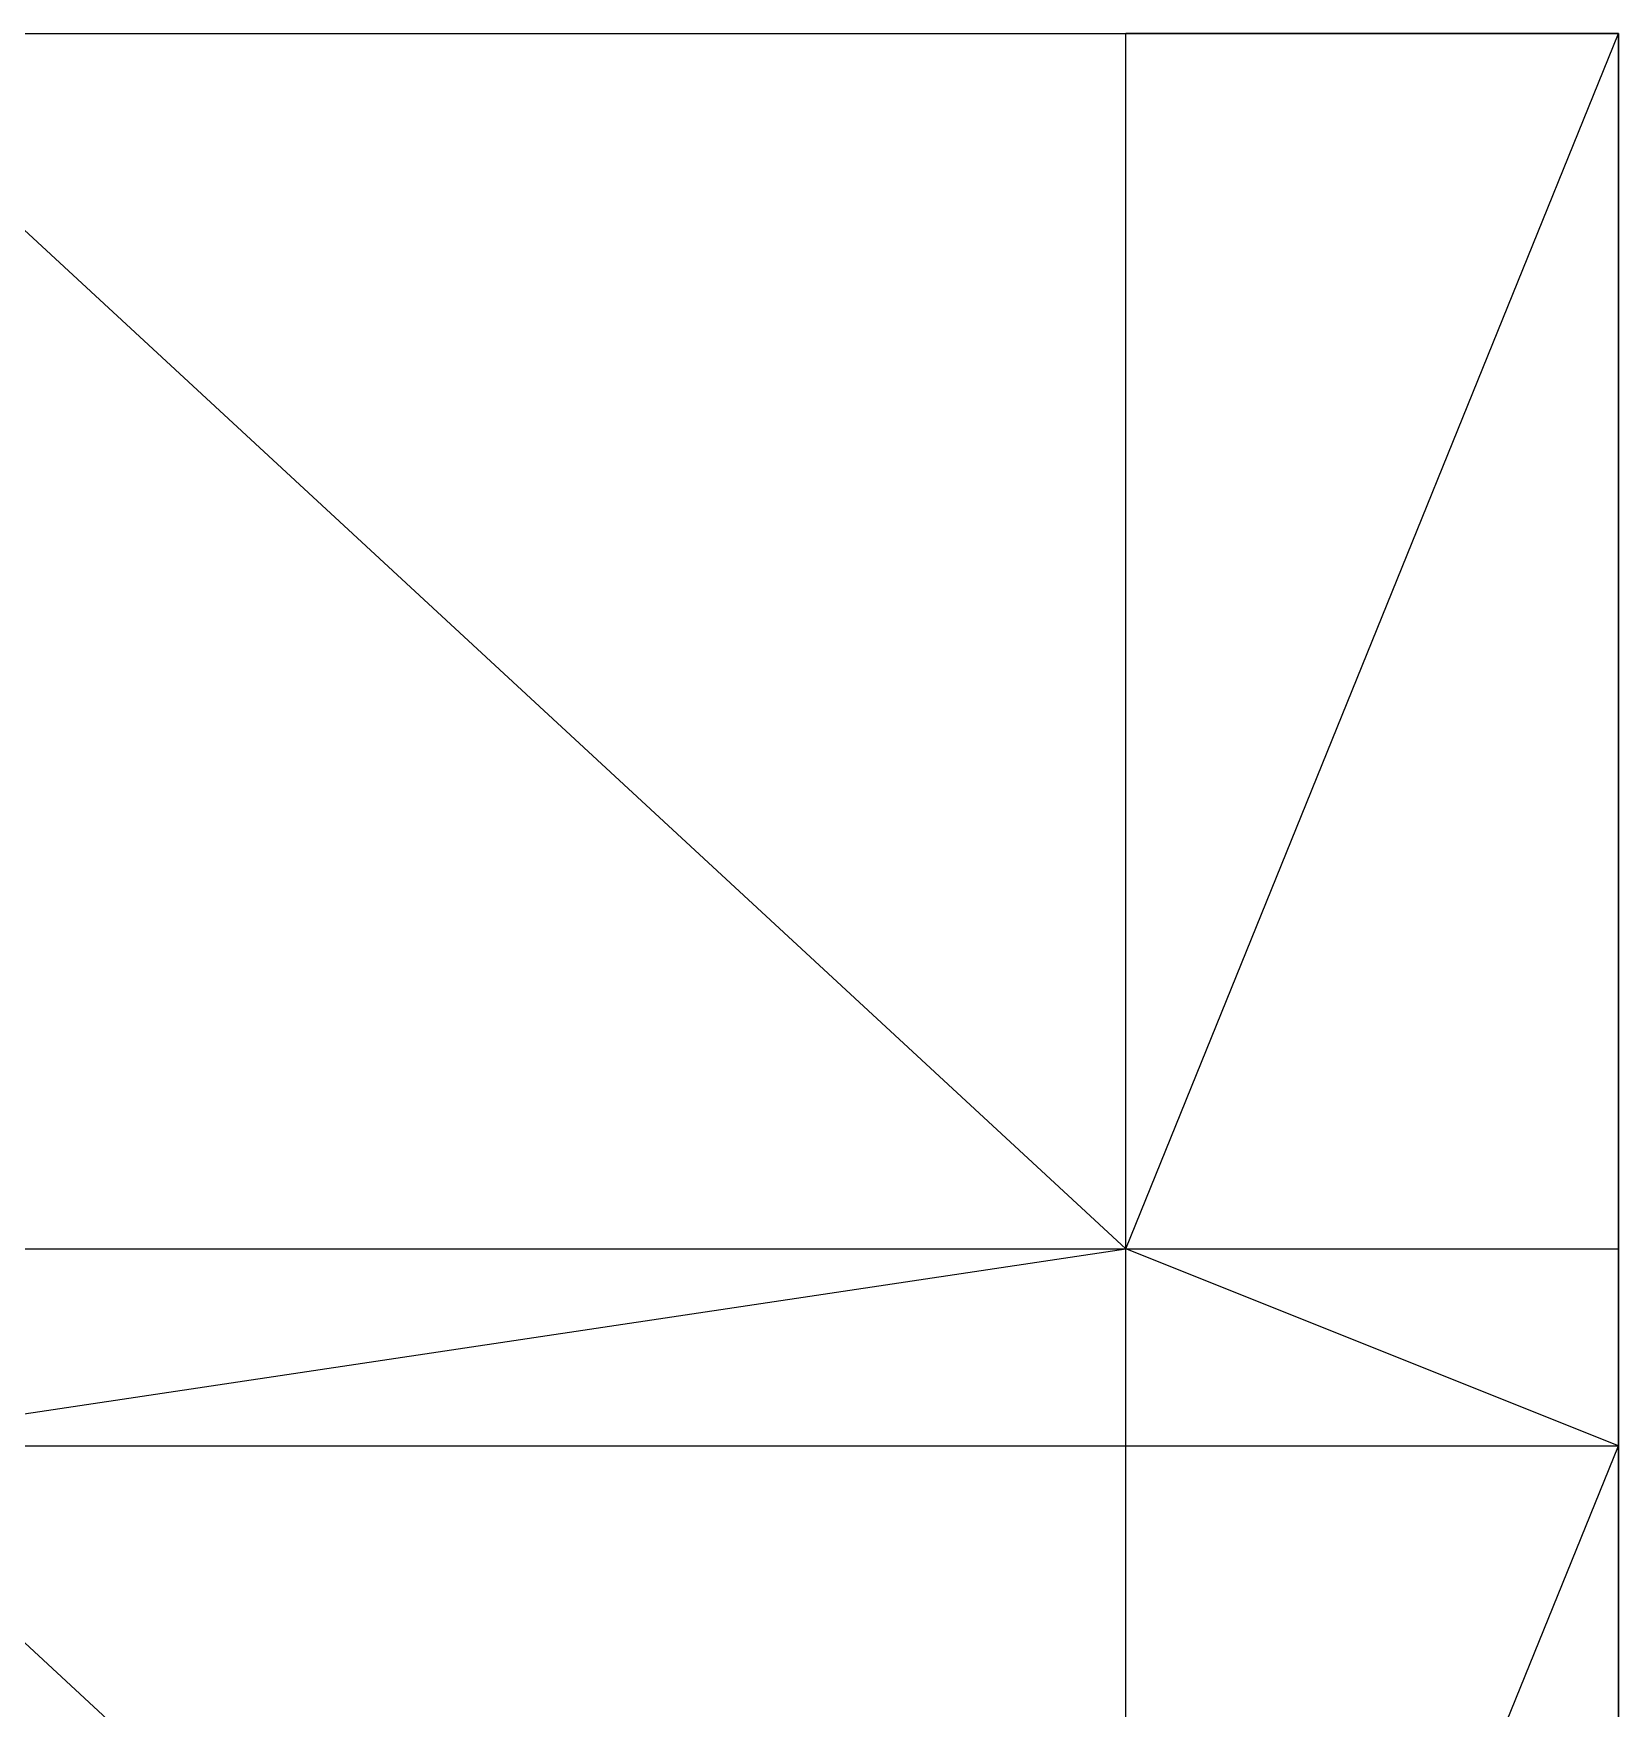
# Model space of a CAD drawing. Header units: metres. Extents: x 0 to 30, y 0 to 40.
# Drawn here: x 20.35 to 30, y 29.8 to 40 of the extents above; entities that cross this region are included whole.
import ezdxf

# ---------------------------------------------------------------- set-up
doc = ezdxf.new("R2010")
doc.units = ezdxf.units.M
for name, color, linetype in [('beam_x', 3, 'Continuous'), ('beam_y', 4, 'Continuous'), ('brace_xz', 1, 'Continuous'), ('brace_yz', 1, 'Continuous'), ('column', 7, 'Continuous'), ('floor_brace', 6, 'Continuous'), ('shear_wall_yz', 130, 'Continuous')]:
    doc.layers.add(name, color=color, linetype=linetype)

msp = doc.modelspace()

# ---------------------------------------------------------------- linework, layer by layer
at = {"layer": 'beam_x'}
for p, q in [((19, 40), (27, 40)), ((19, 40, 9), (27, 40, 9)), ((19, 40, 15), (27, 40, 15)), ((19, 40, 21), (27, 40, 21)), ((19, 40, 27), (27, 40, 27)), ((19, 40, 33), (27, 40, 33)), ((19, 40, 39), (27, 40, 39)), ((19, 40, 45), (27, 40, 45)), ((19, 40, 51), (27, 40, 51)), ((19, 40, 57), (27, 40, 57)), ((19, 40, 63), (27, 40, 63)), ((19, 40, 69), (27, 40, 69)), ((19, 40, 75), (27, 40, 75)), ((19, 40, 81), (27, 40, 81)), ((19, 40, 87), (27, 40, 87)), ((19, 40, 93), (27, 40, 93)), ((19, 40, 99), (27, 40, 99)), ((19, 40, 105), (27, 40, 105)), ((19, 40, 111), (27, 40, 111)), ((19, 40, 117), (27, 40, 117)), ((19, 40, 123), (27, 40, 123)), ((19, 40, 129), (27, 40, 129)), ((19, 40, 135), (27, 40, 135)), ((19, 40, 141), (27, 40, 141)), ((19, 40, 147), (27, 40, 147)), ((19, 40, 153), (27, 40, 153)), ((27, 40), (30, 40)), ((27, 40, 9), (30, 40, 9)), ((27, 40, 15), (30, 40, 15)), ((27, 40, 21), (30, 40, 21)), ((27, 40, 27), (30, 40, 27)), ((27, 40, 33), (30, 40, 33)), ((27, 40, 39), (30, 40, 39)), ((27, 40, 45), (30, 40, 45)), ((27, 40, 51), (30, 40, 51)), ((27, 40, 57), (30, 40, 57)), ((27, 40, 63), (30, 40, 63)), ((27, 40, 69), (30, 40, 69)), ((27, 40, 75), (30, 40, 75)), ((27, 40, 81), (30, 40, 81)), ((27, 40, 87), (30, 40, 87)), ((27, 40, 93), (30, 40, 93)), ((27, 40, 99), (30, 40, 99)), ((27, 40, 105), (30, 40, 105)), ((27, 40, 111), (30, 40, 111)), ((27, 40, 117), (30, 40, 117)), ((27, 40, 123), (30, 40, 123)), ((27, 40, 129), (30, 40, 129)), ((27, 40, 135), (30, 40, 135)), ((27, 40, 141), (30, 40, 141)), ((27, 40, 147), (30, 40, 147)), ((27, 40, 153), (30, 40, 153)), ((19, 32.6), (27, 32.6)), ((19, 32.6, 15), (27, 32.6, 15)), ((19, 32.6, 27), (27, 32.6, 27)), ((19, 32.6, 39), (27, 32.6, 39)), ((19, 32.6, 51), (27, 32.6, 51)), ((19, 32.6, 63), (27, 32.6, 63)), ((19, 32.6, 75), (27, 32.6, 75)), ((19, 32.6, 87), (27, 32.6, 87)), ((19, 32.6, 99), (27, 32.6, 99)), ((19, 32.6, 111), (27, 32.6, 111)), ((19, 32.6, 123), (27, 32.6, 123)), ((19, 32.6, 135), (27, 32.6, 135)), ((19, 32.6, 147), (27, 32.6, 147)), ((27, 32.6), (30, 32.6)), ((27, 32.6, 15), (30, 32.6, 15)), ((27, 32.6, 27), (30, 32.6, 27)), ((27, 32.6, 39), (30, 32.6, 39)), ((27, 32.6, 51), (30, 32.6, 51)), ((27, 32.6, 63), (30, 32.6, 63)), ((27, 32.6, 75), (30, 32.6, 75)), ((27, 32.6, 87), (30, 32.6, 87)), ((27, 32.6, 99), (30, 32.6, 99)), ((27, 32.6, 111), (30, 32.6, 111)), ((27, 32.6, 123), (30, 32.6, 123)), ((27, 32.6, 135), (30, 32.6, 135)), ((27, 32.6, 147), (30, 32.6, 147)), ((19, 31.4), (27, 31.4)), ((19, 31.4, 15), (27, 31.4, 15)), ((19, 31.4, 27), (27, 31.4, 27)), ((19, 31.4, 39), (27, 31.4, 39)), ((19, 31.4, 51), (27, 31.4, 51)), ((19, 31.4, 63), (27, 31.4, 63)), ((19, 31.4, 75), (27, 31.4, 75)), ((19, 31.4, 87), (27, 31.4, 87)), ((19, 31.4, 99), (27, 31.4, 99)), ((19, 31.4, 111), (27, 31.4, 111)), ((19, 31.4, 123), (27, 31.4, 123)), ((19, 31.4, 135), (27, 31.4, 135)), ((19, 31.4, 147), (27, 31.4, 147)), ((27, 31.4), (30, 31.4)), ((27, 31.4, 15), (30, 31.4, 15)), ((27, 31.4, 27), (30, 31.4, 27)), ((27, 31.4, 39), (30, 31.4, 39)), ((27, 31.4, 51), (30, 31.4, 51)), ((27, 31.4, 63), (30, 31.4, 63)), ((27, 31.4, 75), (30, 31.4, 75)), ((27, 31.4, 87), (30, 31.4, 87)), ((27, 31.4, 99), (30, 31.4, 99)), ((27, 31.4, 111), (30, 31.4, 111)), ((27, 31.4, 123), (30, 31.4, 123)), ((27, 31.4, 135), (30, 31.4, 135)), ((27, 31.4, 147), (30, 31.4, 147))]:
    msp.add_line(p, q, dxfattribs=at)
at = {"layer": 'beam_y'}
for p, q in [((27, 32.6, 9), (27, 40, 9)), ((27, 32.6, 21), (27, 40, 21)), ((27, 32.6, 33), (27, 40, 33)), ((27, 32.6, 45), (27, 40, 45)), ((27, 32.6, 57), (27, 40, 57)), ((27, 32.6, 69), (27, 40, 69)), ((27, 32.6, 81), (27, 40, 81)), ((27, 32.6, 93), (27, 40, 93)), ((27, 32.6, 105), (27, 40, 105)), ((27, 32.6, 117), (27, 40, 117)), ((27, 32.6, 129), (27, 40, 129)), ((27, 32.6, 141), (27, 40, 141)), ((27, 32.6, 153), (27, 40, 153)), ((30, 32.6), (30, 40)), ((30, 32.6, 9), (30, 40, 9)), ((30, 32.6, 15), (30, 40, 15)), ((30, 32.6, 21), (30, 40, 21)), ((30, 32.6, 27), (30, 40, 27)), ((30, 32.6, 33), (30, 40, 33)), ((30, 32.6, 39), (30, 40, 39)), ((30, 32.6, 45), (30, 40, 45)), ((30, 32.6, 51), (30, 40, 51)), ((30, 32.6, 57), (30, 40, 57)), ((30, 32.6, 63), (30, 40, 63)), ((30, 32.6, 69), (30, 40, 69)), ((30, 32.6, 75), (30, 40, 75)), ((30, 32.6, 81), (30, 40, 81)), ((30, 32.6, 87), (30, 40, 87)), ((30, 32.6, 93), (30, 40, 93)), ((30, 32.6, 99), (30, 40, 99)), ((30, 32.6, 105), (30, 40, 105)), ((30, 32.6, 111), (30, 40, 111)), ((30, 32.6, 117), (30, 40, 117)), ((30, 32.6, 123), (30, 40, 123)), ((30, 32.6, 129), (30, 40, 129)), ((30, 32.6, 135), (30, 40, 135)), ((30, 32.6, 141), (30, 40, 141)), ((30, 32.6, 147), (30, 40, 147)), ((30, 32.6, 153), (30, 40, 153)), ((27, 31.4, 9), (27, 32.6, 9)), ((27, 31.4, 21), (27, 32.6, 21)), ((27, 31.4, 33), (27, 32.6, 33)), ((27, 31.4, 45), (27, 32.6, 45)), ((27, 31.4, 57), (27, 32.6, 57)), ((27, 31.4, 69), (27, 32.6, 69)), ((27, 31.4, 81), (27, 32.6, 81)), ((27, 31.4, 93), (27, 32.6, 93)), ((27, 31.4, 105), (27, 32.6, 105)), ((27, 31.4, 117), (27, 32.6, 117)), ((27, 31.4, 129), (27, 32.6, 129)), ((27, 31.4, 141), (27, 32.6, 141)), ((27, 31.4, 153), (27, 32.6, 153)), ((30, 31.4), (30, 32.6)), ((30, 31.4, 9), (30, 32.6, 9)), ((30, 31.4, 15), (30, 32.6, 15)), ((30, 31.4, 21), (30, 32.6, 21)), ((30, 31.4, 27), (30, 32.6, 27)), ((30, 31.4, 33), (30, 32.6, 33)), ((30, 31.4, 39), (30, 32.6, 39)), ((30, 31.4, 45), (30, 32.6, 45)), ((30, 31.4, 51), (30, 32.6, 51)), ((30, 31.4, 57), (30, 32.6, 57)), ((30, 31.4, 63), (30, 32.6, 63)), ((30, 31.4, 69), (30, 32.6, 69)), ((30, 31.4, 75), (30, 32.6, 75)), ((30, 31.4, 81), (30, 32.6, 81)), ((30, 31.4, 87), (30, 32.6, 87)), ((30, 31.4, 93), (30, 32.6, 93)), ((30, 31.4, 99), (30, 32.6, 99)), ((30, 31.4, 105), (30, 32.6, 105)), ((30, 31.4, 111), (30, 32.6, 111)), ((30, 31.4, 117), (30, 32.6, 117)), ((30, 31.4, 123), (30, 32.6, 123)), ((30, 31.4, 129), (30, 32.6, 129)), ((30, 31.4, 135), (30, 32.6, 135)), ((30, 31.4, 141), (30, 32.6, 141)), ((30, 31.4, 147), (30, 32.6, 147)), ((30, 31.4, 153), (30, 32.6, 153)), ((27, 24, 9), (27, 31.4, 9)), ((27, 24, 21), (27, 31.4, 21)), ((27, 24, 33), (27, 31.4, 33)), ((27, 24, 45), (27, 31.4, 45)), ((27, 24, 57), (27, 31.4, 57)), ((27, 24, 69), (27, 31.4, 69)), ((27, 24, 81), (27, 31.4, 81)), ((27, 24, 93), (27, 31.4, 93)), ((27, 24, 105), (27, 31.4, 105)), ((27, 24, 117), (27, 31.4, 117)), ((27, 24, 129), (27, 31.4, 129)), ((27, 24, 141), (27, 31.4, 141)), ((27, 24, 153), (27, 31.4, 153)), ((30, 24), (30, 31.4)), ((30, 24, 9), (30, 31.4, 9)), ((30, 24, 15), (30, 31.4, 15)), ((30, 24, 21), (30, 31.4, 21)), ((30, 24, 27), (30, 31.4, 27)), ((30, 24, 33), (30, 31.4, 33)), ((30, 24, 39), (30, 31.4, 39)), ((30, 24, 45), (30, 31.4, 45)), ((30, 24, 51), (30, 31.4, 51)), ((30, 24, 57), (30, 31.4, 57)), ((30, 24, 63), (30, 31.4, 63)), ((30, 24, 69), (30, 31.4, 69)), ((30, 24, 75), (30, 31.4, 75)), ((30, 24, 81), (30, 31.4, 81)), ((30, 24, 87), (30, 31.4, 87)), ((30, 24, 93), (30, 31.4, 93)), ((30, 24, 99), (30, 31.4, 99)), ((30, 24, 105), (30, 31.4, 105)), ((30, 24, 111), (30, 31.4, 111)), ((30, 24, 117), (30, 31.4, 117)), ((30, 24, 123), (30, 31.4, 123)), ((30, 24, 129), (30, 31.4, 129)), ((30, 24, 135), (30, 31.4, 135)), ((30, 24, 141), (30, 31.4, 141)), ((30, 24, 147), (30, 31.4, 147)), ((30, 24, 153), (30, 31.4, 153))]:
    msp.add_line(p, q, dxfattribs=at)
at = {"layer": 'brace_xz'}
for p, q in [((30, 40), (27, 40, 9)), ((30, 40, 39), (27, 40, 45)), ((30, 40, 75), (27, 40, 81)), ((30, 40, 111), (27, 40, 117)), ((30, 40, 147), (27, 40, 153))]:
    msp.add_line(p, q, dxfattribs=at)
at = {"layer": 'brace_yz'}
for p, q in [((30, 40), (30, 32.6, 9)), ((30, 40, 51), (30, 32.6, 57)), ((30, 40, 99), (30, 32.6, 105)), ((30, 40, 147), (30, 32.6, 153)), ((30, 31.4), (30, 24, 9)), ((30, 31.4, 51), (30, 24, 57)), ((30, 31.4, 99), (30, 24, 105)), ((30, 31.4, 147), (30, 24, 153))]:
    msp.add_line(p, q, dxfattribs=at)
at = {"layer": 'column'}
for p, q in [((27, 40), (27, 40, 9)), ((27, 40, 9), (27, 40, 15)), ((27, 40, 15), (27, 40, 21)), ((27, 40, 21), (27, 40, 27)), ((27, 40, 27), (27, 40, 33)), ((27, 40, 33), (27, 40, 39)), ((27, 40, 39), (27, 40, 45)), ((27, 40, 45), (27, 40, 51)), ((27, 40, 51), (27, 40, 57)), ((27, 40, 57), (27, 40, 63)), ((27, 40, 63), (27, 40, 69)), ((27, 40, 69), (27, 40, 75)), ((27, 40, 75), (27, 40, 81)), ((27, 40, 81), (27, 40, 87)), ((27, 40, 87), (27, 40, 93)), ((27, 40, 93), (27, 40, 99)), ((27, 40, 99), (27, 40, 105)), ((27, 40, 105), (27, 40, 111)), ((27, 40, 111), (27, 40, 117)), ((27, 40, 117), (27, 40, 123)), ((27, 40, 123), (27, 40, 129)), ((27, 40, 129), (27, 40, 135)), ((27, 40, 135), (27, 40, 141)), ((27, 40, 141), (27, 40, 147)), ((27, 40, 147), (27, 40, 153)), ((30, 40), (30, 40, 9)), ((30, 40, 9), (30, 40, 15)), ((30, 40, 15), (30, 40, 21)), ((30, 40, 21), (30, 40, 27)), ((30, 40, 27), (30, 40, 33)), ((30, 40, 33), (30, 40, 39)), ((30, 40, 39), (30, 40, 45)), ((30, 40, 45), (30, 40, 51)), ((30, 40, 51), (30, 40, 57)), ((30, 40, 57), (30, 40, 63)), ((30, 40, 63), (30, 40, 69)), ((30, 40, 69), (30, 40, 75)), ((30, 40, 75), (30, 40, 81)), ((30, 40, 81), (30, 40, 87)), ((30, 40, 87), (30, 40, 93)), ((30, 40, 93), (30, 40, 99)), ((30, 40, 99), (30, 40, 105)), ((30, 40, 105), (30, 40, 111)), ((30, 40, 111), (30, 40, 117)), ((30, 40, 117), (30, 40, 123)), ((30, 40, 123), (30, 40, 129)), ((30, 40, 129), (30, 40, 135)), ((30, 40, 135), (30, 40, 141)), ((30, 40, 141), (30, 40, 147)), ((30, 40, 147), (30, 40, 153)), ((27, 32.6), (27, 32.6, 9)), ((27, 32.6, 9), (27, 32.6, 15)), ((27, 32.6, 15), (27, 32.6, 21)), ((27, 32.6, 21), (27, 32.6, 27)), ((27, 32.6, 27), (27, 32.6, 33)), ((27, 32.6, 33), (27, 32.6, 39)), ((27, 32.6, 39), (27, 32.6, 45)), ((27, 32.6, 45), (27, 32.6, 51)), ((27, 32.6, 51), (27, 32.6, 57)), ((27, 32.6, 57), (27, 32.6, 63)), ((27, 32.6, 63), (27, 32.6, 69)), ((27, 32.6, 69), (27, 32.6, 75)), ((27, 32.6, 75), (27, 32.6, 81)), ((27, 32.6, 81), (27, 32.6, 87)), ((27, 32.6, 87), (27, 32.6, 93)), ((27, 32.6, 93), (27, 32.6, 99)), ((27, 32.6, 99), (27, 32.6, 105)), ((27, 32.6, 105), (27, 32.6, 111)), ((27, 32.6, 111), (27, 32.6, 117)), ((27, 32.6, 117), (27, 32.6, 123)), ((27, 32.6, 123), (27, 32.6, 129)), ((27, 32.6, 129), (27, 32.6, 135)), ((27, 32.6, 135), (27, 32.6, 141)), ((27, 32.6, 141), (27, 32.6, 147)), ((27, 32.6, 147), (27, 32.6, 153)), ((30, 32.6), (30, 32.6, 9)), ((30, 32.6, 9), (30, 32.6, 15)), ((30, 32.6, 15), (30, 32.6, 21)), ((30, 32.6, 21), (30, 32.6, 27)), ((30, 32.6, 27), (30, 32.6, 33)), ((30, 32.6, 33), (30, 32.6, 39)), ((30, 32.6, 39), (30, 32.6, 45)), ((30, 32.6, 45), (30, 32.6, 51)), ((30, 32.6, 51), (30, 32.6, 57)), ((30, 32.6, 57), (30, 32.6, 63)), ((30, 32.6, 63), (30, 32.6, 69)), ((30, 32.6, 69), (30, 32.6, 75)), ((30, 32.6, 75), (30, 32.6, 81)), ((30, 32.6, 81), (30, 32.6, 87)), ((30, 32.6, 87), (30, 32.6, 93)), ((30, 32.6, 93), (30, 32.6, 99)), ((30, 32.6, 99), (30, 32.6, 105)), ((30, 32.6, 105), (30, 32.6, 111)), ((30, 32.6, 111), (30, 32.6, 117)), ((30, 32.6, 117), (30, 32.6, 123)), ((30, 32.6, 123), (30, 32.6, 129)), ((30, 32.6, 129), (30, 32.6, 135)), ((30, 32.6, 135), (30, 32.6, 141)), ((30, 32.6, 141), (30, 32.6, 147)), ((30, 32.6, 147), (30, 32.6, 153)), ((27, 31.4), (27, 31.4, 9)), ((27, 31.4, 9), (27, 31.4, 15)), ((27, 31.4, 15), (27, 31.4, 21)), ((27, 31.4, 21), (27, 31.4, 27)), ((27, 31.4, 27), (27, 31.4, 33)), ((27, 31.4, 33), (27, 31.4, 39)), ((27, 31.4, 39), (27, 31.4, 45)), ((27, 31.4, 45), (27, 31.4, 51)), ((27, 31.4, 51), (27, 31.4, 57)), ((27, 31.4, 57), (27, 31.4, 63)), ((27, 31.4, 63), (27, 31.4, 69)), ((27, 31.4, 69), (27, 31.4, 75)), ((27, 31.4, 75), (27, 31.4, 81)), ((27, 31.4, 81), (27, 31.4, 87)), ((27, 31.4, 87), (27, 31.4, 93)), ((27, 31.4, 93), (27, 31.4, 99)), ((27, 31.4, 99), (27, 31.4, 105)), ((27, 31.4, 105), (27, 31.4, 111)), ((27, 31.4, 111), (27, 31.4, 117)), ((27, 31.4, 117), (27, 31.4, 123)), ((27, 31.4, 123), (27, 31.4, 129)), ((27, 31.4, 129), (27, 31.4, 135)), ((27, 31.4, 135), (27, 31.4, 141)), ((27, 31.4, 141), (27, 31.4, 147)), ((27, 31.4, 147), (27, 31.4, 153)), ((30, 31.4), (30, 31.4, 9)), ((30, 31.4, 9), (30, 31.4, 15)), ((30, 31.4, 15), (30, 31.4, 21)), ((30, 31.4, 21), (30, 31.4, 27)), ((30, 31.4, 27), (30, 31.4, 33)), ((30, 31.4, 33), (30, 31.4, 39)), ((30, 31.4, 39), (30, 31.4, 45)), ((30, 31.4, 45), (30, 31.4, 51)), ((30, 31.4, 51), (30, 31.4, 57)), ((30, 31.4, 57), (30, 31.4, 63)), ((30, 31.4, 63), (30, 31.4, 69)), ((30, 31.4, 69), (30, 31.4, 75)), ((30, 31.4, 75), (30, 31.4, 81)), ((30, 31.4, 81), (30, 31.4, 87)), ((30, 31.4, 87), (30, 31.4, 93)), ((30, 31.4, 93), (30, 31.4, 99)), ((30, 31.4, 99), (30, 31.4, 105)), ((30, 31.4, 105), (30, 31.4, 111)), ((30, 31.4, 111), (30, 31.4, 117)), ((30, 31.4, 117), (30, 31.4, 123)), ((30, 31.4, 123), (30, 31.4, 129)), ((30, 31.4, 129), (30, 31.4, 135)), ((30, 31.4, 135), (30, 31.4, 141)), ((30, 31.4, 141), (30, 31.4, 147)), ((30, 31.4, 147), (30, 31.4, 153))]:
    msp.add_line(p, q, dxfattribs=at)
at = {"layer": 'floor_brace'}
for p, q in [((27, 32.6), (19, 40)), ((27, 32.6, 75), (19, 40, 75)), ((27, 32.6, 147), (19, 40, 147)), ((27, 32.6), (30, 40)), ((27, 32.6, 75), (30, 40, 75)), ((27, 32.6, 147), (30, 40, 147)), ((19, 31.4), (27, 32.6)), ((19, 31.4, 75), (27, 32.6, 75)), ((19, 31.4, 147), (27, 32.6, 147)), ((30, 31.4), (27, 32.6)), ((30, 31.4, 75), (27, 32.6, 75)), ((30, 31.4, 147), (27, 32.6, 147)), ((27, 24), (19, 31.4)), ((27, 24, 75), (19, 31.4, 75)), ((27, 24, 147), (19, 31.4, 147)), ((27, 24), (30, 31.4)), ((27, 24, 75), (30, 31.4, 75)), ((27, 24, 147), (30, 31.4, 147))]:
    msp.add_line(p, q, dxfattribs=at)
at = {"layer": 'shear_wall_yz'}
for p, q in [((30, 31.4), (30, 32.6, 9)), ((30, 32.6), (30, 31.4, 9)), ((30, 31.4, 9), (30, 32.6, 15)), ((30, 32.6, 9), (30, 31.4, 15)), ((30, 31.4, 15), (30, 32.6, 21)), ((30, 32.6, 15), (30, 31.4, 21)), ((30, 31.4, 21), (30, 32.6, 27)), ((30, 32.6, 21), (30, 31.4, 27)), ((30, 31.4, 27), (30, 32.6, 33)), ((30, 32.6, 27), (30, 31.4, 33)), ((30, 31.4, 33), (30, 32.6, 39)), ((30, 32.6, 33), (30, 31.4, 39)), ((30, 31.4, 39), (30, 32.6, 45)), ((30, 32.6, 39), (30, 31.4, 45)), ((30, 31.4, 45), (30, 32.6, 51)), ((30, 32.6, 45), (30, 31.4, 51)), ((30, 31.4, 51), (30, 32.6, 57)), ((30, 32.6, 51), (30, 31.4, 57)), ((30, 31.4, 57), (30, 32.6, 63)), ((30, 32.6, 57), (30, 31.4, 63)), ((30, 31.4, 63), (30, 32.6, 69)), ((30, 32.6, 63), (30, 31.4, 69)), ((30, 31.4, 69), (30, 32.6, 75)), ((30, 32.6, 69), (30, 31.4, 75)), ((30, 31.4, 75), (30, 32.6, 81)), ((30, 32.6, 75), (30, 31.4, 81)), ((30, 31.4, 81), (30, 32.6, 87)), ((30, 32.6, 81), (30, 31.4, 87)), ((30, 31.4, 87), (30, 32.6, 93)), ((30, 32.6, 87), (30, 31.4, 93)), ((30, 31.4, 93), (30, 32.6, 99)), ((30, 32.6, 93), (30, 31.4, 99)), ((30, 31.4, 99), (30, 32.6, 105)), ((30, 32.6, 99), (30, 31.4, 105)), ((30, 31.4, 105), (30, 32.6, 111)), ((30, 32.6, 105), (30, 31.4, 111)), ((30, 31.4, 111), (30, 32.6, 117)), ((30, 32.6, 111), (30, 31.4, 117)), ((30, 31.4, 117), (30, 32.6, 123)), ((30, 32.6, 117), (30, 31.4, 123)), ((30, 31.4, 123), (30, 32.6, 129)), ((30, 32.6, 123), (30, 31.4, 129)), ((30, 31.4, 129), (30, 32.6, 135)), ((30, 32.6, 129), (30, 31.4, 135)), ((30, 31.4, 135), (30, 32.6, 141)), ((30, 32.6, 135), (30, 31.4, 141)), ((30, 31.4, 141), (30, 32.6, 147)), ((30, 32.6, 141), (30, 31.4, 147)), ((30, 31.4, 147), (30, 32.6, 153)), ((30, 32.6, 147), (30, 31.4, 153))]:
    msp.add_line(p, q, dxfattribs=at)

doc.saveas('drawing.dxf')
